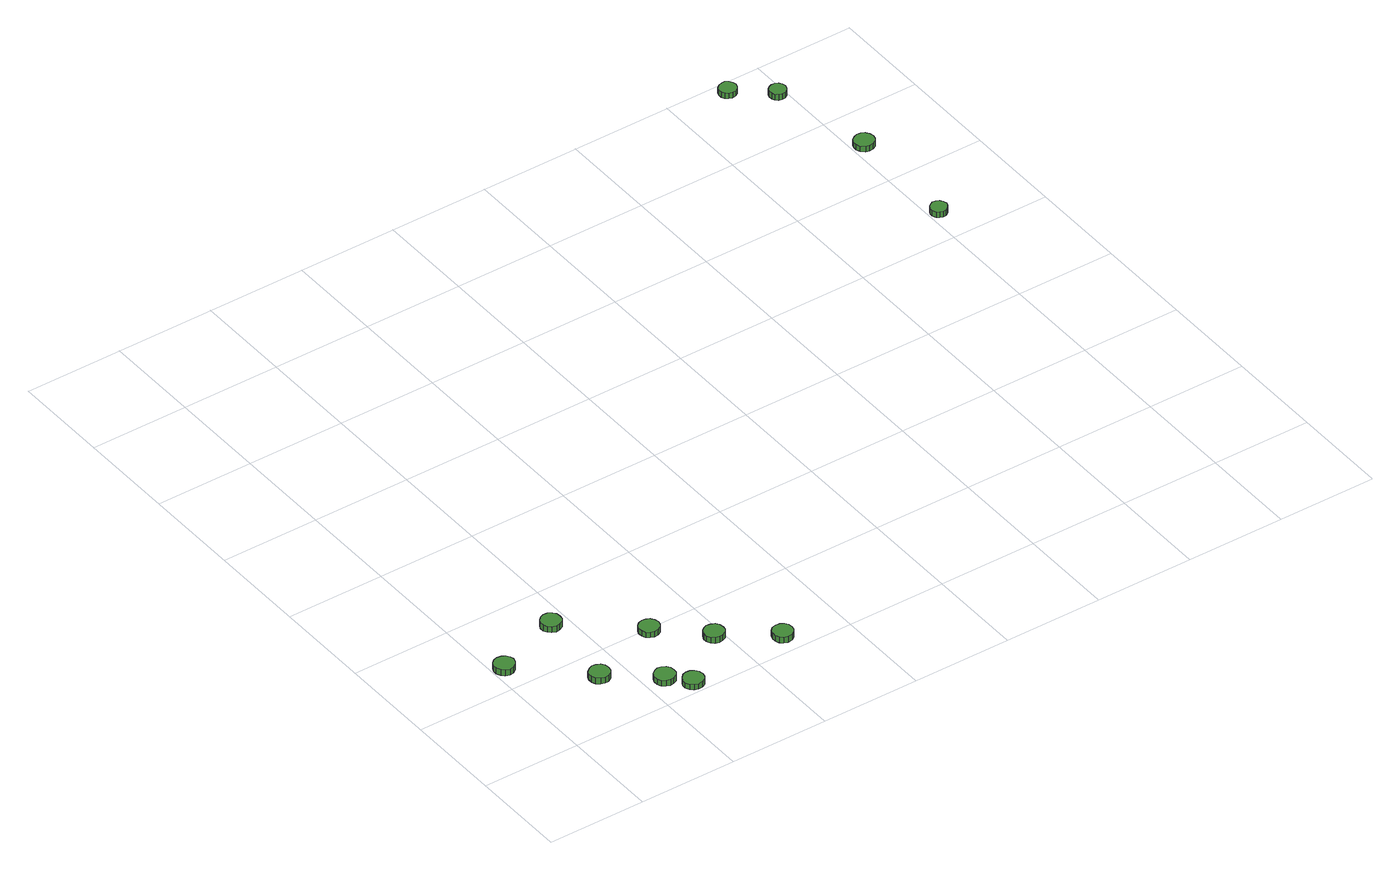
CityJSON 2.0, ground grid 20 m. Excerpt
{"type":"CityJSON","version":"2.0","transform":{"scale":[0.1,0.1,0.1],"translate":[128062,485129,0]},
"CityObjects":{
"tree1":{"type":"SolitaryVegetationObject","attributes":{"function":"something"},"geometry":[{"type":"MultiSurface","lod":"1","boundaries":[[[0,1,2,3,4,5,6,7,8,9,10,11,12,13,14]],[[15,16,17,18,19,20,21,22,23,24,25,26,27,28,29]],[[0,29,28,1]],[[1,28,27,2]],[[2,27,26,3]],[[3,26,25,4]],[[4,25,24,5]],[[5,24,23,6]],[[6,23,22,7]],[[7,22,21,8]],[[8,21,20,9]],[[9,20,19,10]],[[10,19,18,11]],[[11,18,17,12]],[[12,17,16,13]],[[13,16,15,14]],[[14,15,29,0]]]}]},
"tree2":{"type":"SolitaryVegetationObject","attributes":{"function":"something"},"geometry":[{"type":"MultiSurface","lod":"1","boundaries":[[[30,31,32,33,34,35,36,37,38,39,40,41,42,43,44]],[[45,46,47,48,49,50,51,52,53,54,55,56,57,58,59]],[[30,59,58,31]],[[31,58,57,32]],[[32,57,56,33]],[[33,56,55,34]],[[34,55,54,35]],[[35,54,53,36]],[[36,53,52,37]],[[37,52,51,38]],[[38,51,50,39]],[[39,50,49,40]],[[40,49,48,41]],[[41,48,47,42]],[[42,47,46,43]],[[43,46,45,44]],[[44,45,59,30]]]}]},
"tree3":{"type":"SolitaryVegetationObject","attributes":{"function":"something"},"geometry":[{"type":"MultiSurface","lod":"1","boundaries":[[[60,61,62,63,64,65,66,67,68,69,70,71,72,73,74]],[[75,76,77,78,79,80,81,82,83,84,85,86,87,88,89]],[[60,89,88,61]],[[61,88,87,62]],[[62,87,86,63]],[[63,86,85,64]],[[64,85,84,65]],[[65,84,83,66]],[[66,83,82,67]],[[67,82,81,68]],[[68,81,80,69]],[[69,80,79,70]],[[70,79,78,71]],[[71,78,77,72]],[[72,77,76,73]],[[73,76,75,74]],[[74,75,89,60]]]}]},
"tree4":{"type":"SolitaryVegetationObject","attributes":{"function":"something"},"geometry":[{"type":"MultiSurface","lod":"1","boundaries":[[[90,91,92,93,94,95,96,97,98,99,100,101,102,103,104]],[[105,106,107,108,109,110,111,112,113,114,115,116,117,118,119]],[[90,119,118,91]],[[91,118,117,92]],[[92,117,116,93]],[[93,116,115,94]],[[94,115,114,95]],[[95,114,113,96]],[[96,113,112,97]],[[97,112,111,98]],[[98,111,110,99]],[[99,110,109,100]],[[100,109,108,101]],[[101,108,107,102]],[[102,107,106,103]],[[103,106,105,104]],[[104,105,119,90]]]}]},
"tree5":{"type":"SolitaryVegetationObject","attributes":{"function":"something"},"geometry":[{"type":"MultiSurface","lod":"1","boundaries":[[[120,121,122,123,124,125,126,127,128,129,130,131,132,133,134]],[[135,136,137,138,139,140,141,142,143,144,145,146,147,148,149]],[[120,149,148,121]],[[121,148,147,122]],[[122,147,146,123]],[[123,146,145,124]],[[124,145,144,125]],[[125,144,143,126]],[[126,143,142,127]],[[127,142,141,128]],[[128,141,140,129]],[[129,140,139,130]],[[130,139,138,131]],[[131,138,137,132]],[[132,137,136,133]],[[133,136,135,134]],[[134,135,149,120]]]}]},
"tree6":{"type":"SolitaryVegetationObject","attributes":{"function":"something"},"geometry":[{"type":"MultiSurface","lod":"1","boundaries":[[[150,151,152,153,154,155,156,157,158,159,160,161,162,163,164]],[[165,166,167,168,169,170,171,172,173,174,175,176,177,178,179]],[[150,179,178,151]],[[151,178,177,152]],[[152,177,176,153]],[[153,176,175,154]],[[154,175,174,155]],[[155,174,173,156]],[[156,173,172,157]],[[157,172,171,158]],[[158,171,170,159]],[[159,170,169,160]],[[160,169,168,161]],[[161,168,167,162]],[[162,167,166,163]],[[163,166,165,164]],[[164,165,179,150]]]}]},
"tree7":{"type":"SolitaryVegetationObject","attributes":{"function":"something"},"geometry":[{"type":"MultiSurface","lod":"1","boundaries":[[[180,181,182,183,184,185,186,187,188,189,190,191,192,193,194]],[[195,196,197,198,199,200,201,202,203,204,205,206,207,208,209]],[[180,209,208,181]],[[181,208,207,182]],[[182,207,206,183]],[[183,206,205,184]],[[184,205,204,185]],[[185,204,203,186]],[[186,203,202,187]],[[187,202,201,188]],[[188,201,200,189]],[[189,200,199,190]],[[190,199,198,191]],[[191,198,197,192]],[[192,197,196,193]],[[193,196,195,194]],[[194,195,209,180]]]}]},
"tree8":{"type":"SolitaryVegetationObject","attributes":{"function":"something"},"geometry":[{"type":"MultiSurface","lod":"1","boundaries":[[[210,211,212,213,214,215,216,217,218,219,220,221,222,223,224]],[[225,226,227,228,229,230,231,232,233,234,235,236,237,238,239]],[[210,239,238,211]],[[211,238,237,212]],[[212,237,236,213]],[[213,236,235,214]],[[214,235,234,215]],[[215,234,233,216]],[[216,233,232,217]],[[217,232,231,218]],[[218,231,230,219]],[[219,230,229,220]],[[220,229,228,221]],[[221,228,227,222]],[[222,227,226,223]],[[223,226,225,224]],[[224,225,239,210]]]}]},
"tree9":{"type":"SolitaryVegetationObject","attributes":{"function":"something"},"geometry":[{"type":"MultiSurface","lod":"1","boundaries":[[[240,241,242,243,244,245,246,247,248,249,250,251,252,253,254]],[[255,256,257,258,259,260,261,262,263,264,265,266,267,268,269]],[[240,269,268,241]],[[241,268,267,242]],[[242,267,266,243]],[[243,266,265,244]],[[244,265,264,245]],[[245,264,263,246]],[[246,263,262,247]],[[247,262,261,248]],[[248,261,260,249]],[[249,260,259,250]],[[250,259,258,251]],[[251,258,257,252]],[[252,257,256,253]],[[253,256,255,254]],[[254,255,269,240]]]}]},
"tree10":{"type":"SolitaryVegetationObject","attributes":{"function":"something"},"geometry":[{"type":"MultiSurface","lod":"1","boundaries":[[[270,271,272,273,274,275,276,277,278,279,280,281,282,283,284]],[[285,286,287,288,289,290,291,292,293,294,295,296,297,298,299]],[[270,299,298,271]],[[271,298,297,272]],[[272,297,296,273]],[[273,296,295,274]],[[274,295,294,275]],[[275,294,293,276]],[[276,293,292,277]],[[277,292,291,278]],[[278,291,290,279]],[[279,290,289,280]],[[280,289,288,281]],[[281,288,287,282]],[[282,287,286,283]],[[283,286,285,284]],[[284,285,299,270]]]}]},
"tree11":{"type":"SolitaryVegetationObject","attributes":{"function":"something"},"geometry":[{"type":"MultiSurface","lod":"1","boundaries":[[[300,301,302,303,304,305,306,307,308,309,310,311,312,313,314]],[[315,316,317,318,319,320,321,322,323,324,325,326,327,328,329]],[[300,329,328,301]],[[301,328,327,302]],[[302,327,326,303]],[[303,326,325,304]],[[304,325,324,305]],[[305,324,323,306]],[[306,323,322,307]],[[307,322,321,308]],[[308,321,320,309]],[[309,320,319,310]],[[310,319,318,311]],[[311,318,317,312]],[[312,317,316,313]],[[313,316,315,314]],[[314,315,329,300]]]}]},
"tree12":{"type":"SolitaryVegetationObject","attributes":{"function":"something"},"geometry":[{"type":"MultiSurface","lod":"1","boundaries":[[[330,331,332,333,334,335,336,337,338,339,340,341,342,343,344]],[[345,346,347,348,349,350,351,352,353,354,355,356,357,358,359]],[[330,359,358,331]],[[331,358,357,332]],[[332,357,356,333]],[[333,356,355,334]],[[334,355,354,335]],[[335,354,353,336]],[[336,353,352,337]],[[337,352,351,338]],[[338,351,350,339]],[[339,350,349,340]],[[340,349,348,341]],[[341,348,347,342]],[[342,347,346,343]],[[343,346,345,344]],[[344,345,359,330]]]}]}
},
"vertices":[
[43,253,16],[41,261,16],[36,268,16],[29,272,16],[20,273,16],[12,271,16],[6,265,16],[2,257,16],[2,249,16],[6,241,16],[12,235,16],[20,232,16],[29,233,16],[36,238,16],[41,245,16],[41,245,3],[36,238,3],[29,233,3],[20,232,3],[12,235,3],[6,241,3],[2,249,3],[2,257,3],[6,265,3],[12,271,3],[20,273,3],[29,272,3],[36,268,3],[41,261,3],[43,253,3],
[167,135,15],[166,144,15],[161,151,15],[153,155,15],[145,156,15],[137,153,15],[130,147,15],[127,140,15],[127,131,15],[130,123,15],[137,118,15],[145,115,15],[153,116,15],[161,120,15],[166,127,15],[166,127,2],[161,120,2],[153,116,2],[145,115,2],[137,118,2],[130,123,2],[127,131,2],[127,140,2],[130,147,2],[137,153,2],[145,156,2],[153,155,2],[161,151,2],[166,144,2],[167,135,2],
[182,305,16],[181,314,16],[176,320,16],[168,325,16],[160,326,16],[152,323,16],[146,317,16],[142,310,16],[142,301,16],[146,294,16],[152,288,16],[160,285,16],[168,286,16],[176,290,16],[181,297,16],[181,297,3],[176,290,3],[168,286,3],[160,285,3],[152,288,3],[146,294,3],[142,301,3],[142,310,3],[146,317,3],[152,323,3],[160,326,3],[168,325,3],[176,320,3],[181,314,3],[182,305,3],
[258,63,15],[257,71,15],[252,78,15],[244,82,15],[236,83,15],[228,80,15],[221,75,15],[218,67,15],[218,58,15],[221,50,15],[228,45,15],[236,42,15],[244,43,15],[252,47,15],[257,54,15],[257,54,2],[252,47,2],[244,43,2],[236,42,2],[228,45,2],[221,50,2],[218,58,2],[218,67,2],[221,75,2],[228,80,2],[236,83,2],[244,82,2],[252,78,2],[257,71,2],[258,63,2],
[293,23,15],[291,32,15],[286,39,15],[279,43,15],[270,44,15],[262,41,15],[256,35,15],[252,28,15],[252,19,15],[256,11,15],[262,6,15],[270,3,15],[279,4,15],[286,8,15],[291,15,15],[291,15,3],[286,8,3],[279,4,3],[270,3,3],[262,6,3],[256,11,3],[252,19,3],[252,28,3],[256,35,3],[262,41,3],[270,44,3],[279,43,3],[286,39,3],[291,32,3],[293,23,3],
[316,191,15],[314,199,15],[309,206,15],[302,210,15],[294,211,15],[286,209,15],[279,203,15],[276,195,15],[276,187,15],[279,179,15],[286,174,15],[294,171,15],[302,172,15],[309,176,15],[314,183,15],[314,183,3],[309,176,3],[302,172,3],[294,171,3],[286,174,3],[279,179,3],[276,187,3],[276,195,3],[279,203,3],[286,209,3],[294,211,3],[302,210,3],[309,206,3],[314,199,3],[316,191,3],
[401,112,15],[400,120,15],[395,127,15],[387,131,15],[379,132,15],[371,129,15],[365,124,15],[361,116,15],[361,108,15],[365,100,15],[371,94,15],[379,92,15],[387,93,15],[395,97,15],[400,104,15],[400,104,2],[395,97,2],[387,93,2],[379,92,2],[371,94,2],[365,100,2],[361,108,2],[361,116,2],[365,124,2],[371,129,2],[379,132,2],[387,131,2],[395,127,2],[400,120,2],[401,112,2],
[500,40,16],[499,48,16],[494,55,16],[487,59,16],[478,60,16],[470,58,16],[464,52,16],[461,44,16],[461,36,16],[464,28,16],[470,23,16],[478,20,16],[487,21,16],[494,25,16],[499,32,16],[499,32,3],[494,25,3],[487,21,3],[478,20,3],[470,23,3],[464,28,3],[461,36,3],[461,44,3],[464,52,3],[470,58,3],[478,60,3],[487,59,3],[494,55,3],[499,48,3],[500,40,3],
[1431,866,22],[1429,873,22],[1425,878,22],[1419,882,22],[1412,883,22],[1406,880,22],[1401,876,22],[1398,870,22],[1398,863,22],[1401,856,22],[1406,852,22],[1412,850,22],[1419,850,22],[1425,854,22],[1429,859,22],[1429,859,9],[1425,854,9],[1419,850,9],[1412,850,9],[1406,852,9],[1401,856,9],[1398,863,9],[1398,870,9],[1401,876,9],[1406,880,9],[1412,883,9],[1419,882,9],[1425,878,9],[1429,873,9],[1431,866,9],
[1333,1374,12],[1331,1381,12],[1327,1387,12],[1321,1391,12],[1314,1391,12],[1307,1389,12],[1301,1384,12],[1298,1378,12],[1298,1370,12],[1301,1364,12],[1307,1359,12],[1314,1357,12],[1321,1358,12],[1327,1361,12],[1331,1367,12],[1331,1367,0],[1327,1361,0],[1321,1358,0],[1314,1357,0],[1307,1359,0],[1301,1364,0],[1298,1370,0],[1298,1378,0],[1301,1384,0],[1307,1389,0],[1314,1391,0],[1321,1391,0],[1327,1387,0],[1331,1381,0],[1333,1374,0],
[1439,1101,21],[1437,1109,21],[1432,1116,21],[1425,1120,21],[1417,1121,21],[1409,1118,21],[1402,1113,21],[1399,1105,21],[1399,1097,21],[1402,1089,21],[1409,1083,21],[1417,1081,21],[1425,1082,21],[1432,1086,21],[1437,1093,21],[1437,1093,9],[1432,1086,9],[1425,1082,9],[1417,1081,9],[1409,1083,9],[1402,1089,9],[1399,1097,9],[1399,1105,9],[1402,1113,9],[1409,1118,9],[1417,1121,9],[1425,1120,9],[1432,1116,9],[1437,1109,9],[1439,1101,9],
[1400,1316,15],[1398,1323,15],[1394,1328,15],[1388,1332,15],[1381,1332,15],[1375,1330,15],[1370,1326,15],[1367,1319,15],[1367,1312,15],[1370,1306,15],[1375,1301,15],[1381,1299,15],[1388,1300,15],[1394,1303,15],[1398,1309,15],[1398,1309,2],[1394,1303,2],[1388,1300,2],[1381,1299,2],[1375,1301,2],[1370,1306,2],[1367,1312,2],[1367,1319,2],[1370,1326,2],[1375,1330,2],[1381,1332,2],[1388,1332,2],[1394,1328,2],[1398,1323,2],[1400,1316,2]
]}
